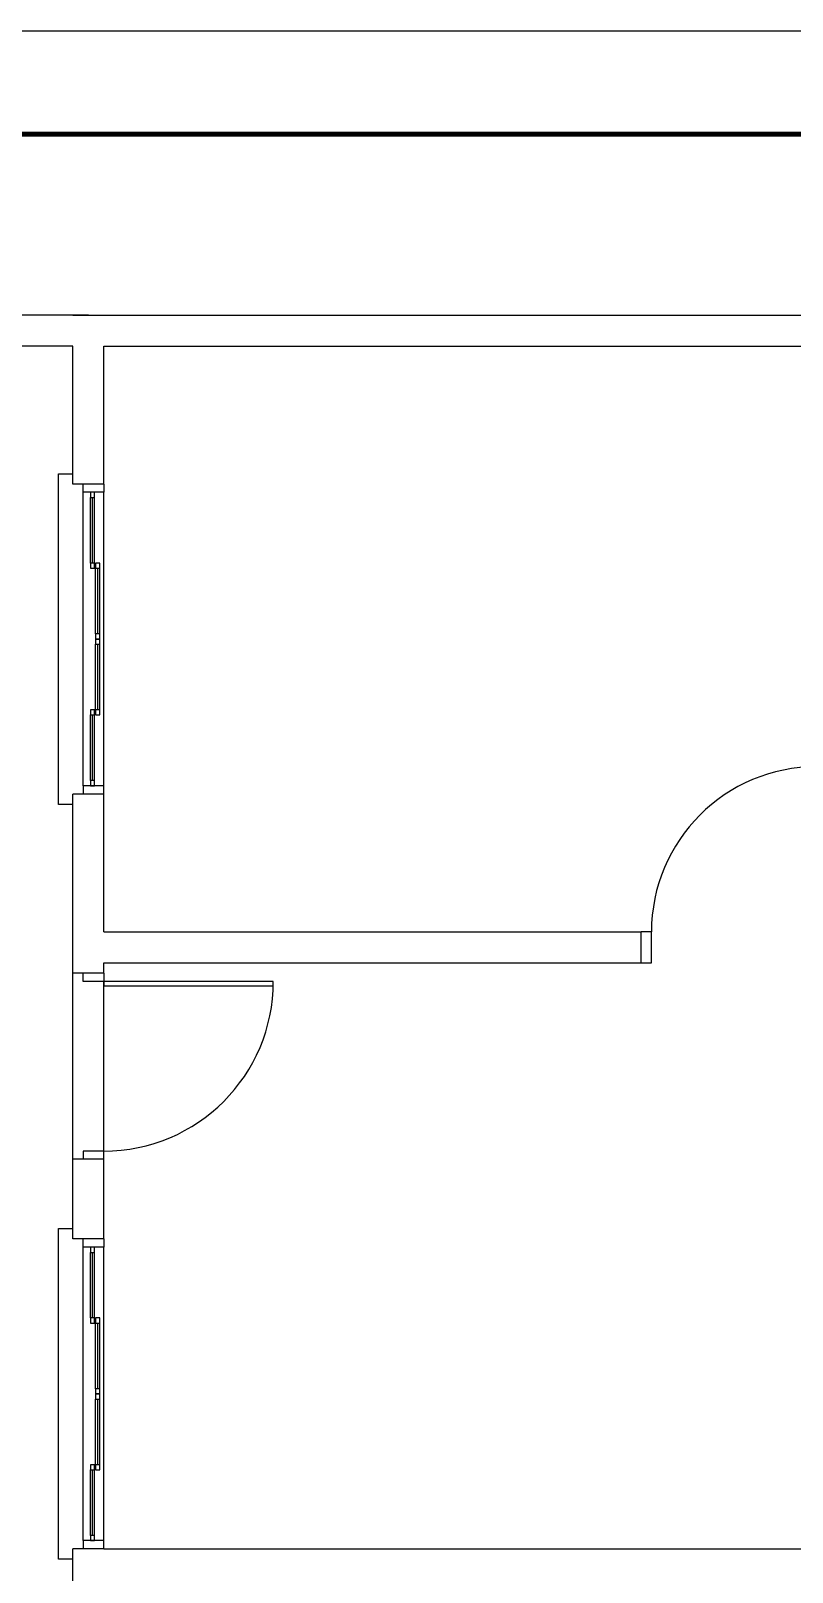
# Model space of a CAD drawing. Extents: x 241 to 398, y 106 to 179.
# Drawn here: x 246.99 to 250.68, y 132.83 to 140.29 of the extents above; entities that cross this region are included whole.
import ezdxf

# ---------------------------------------------------------------- set-up
doc = ezdxf.new("R2010")
doc.units = 0
doc.layers.get('0').update_dxf_attribs({"linetype": 'CONTINUOUS'})
doc.layers.add('ALVVISTA', color=8, linetype='CONTINUOUS')

msp = doc.modelspace()

# ---------------------------------------------------------------- linework, layer by layer
msp.add_line((241.524, 140.2921), (279.1371, 140.2921))
at = {"const_width": 0.0236}
msp.add_lwpolyline([(242.024, 139.7921), (278.6371, 139.7921), (278.6371, 106.0821), (242.024, 106.0821)], close=True, dxfattribs=at)
at = {"layer": 'ALVVISTA'}
for p, q in [((247.2702, 138.9169, -3.35), (245.9952, 138.9169, -3.35)), ((247.1952, 138.9169, -3.35), (250.9702, 138.9169, -3.35)), ((247.1952, 138.7669, -3.35), (245.9952, 138.7669, -3.35)), ((247.1952, 138.0994, -3.35), (247.1952, 138.7669, -3.35)), ((247.3452, 138.7669, -3.35), (250.8952, 138.7669, -3.35)), ((247.3452, 138.0994, -3.35), (247.3452, 138.7669, -3.35)), ((247.1252, 136.5494, -3.35), (247.1252, 138.1494, -3.35)), ((247.1252, 138.1494, -3.35), (247.1952, 138.1494, -3.35)), ((247.3452, 138.0994, -3.35), (247.1952, 138.0994, -3.35)), ((247.2452, 138.0594, -3.35), (247.2452, 138.0994, -3.35)), ((247.2452, 136.6394, -3.35), (247.2452, 138.0594, -3.35)), ((247.3452, 138.0594, -3.35), (247.2452, 138.0594, -3.35)), ((247.2802, 138.0594, -3.35), (247.2802, 138.0344, -3.35)), ((247.3002, 138.0594, -3.35), (247.2802, 138.0594, -3.35)), ((247.3002, 138.0344, -3.35), (247.3002, 138.0594, -3.35)), ((247.3452, 138.0994, -3.35), (247.3452, 138.0594, -3.35)), ((247.3452, 136.6394, -3.35), (247.3452, 138.0594, -3.35)), ((247.2802, 137.7169, -3.35), (247.2802, 138.0344, -3.35)), ((247.2802, 138.0344, -3.35), (247.3002, 138.0344, -3.35)), ((247.2902, 137.7169, -3.35), (247.2902, 138.0344, -3.35)), ((247.3002, 137.7169, -3.35), (247.3002, 138.0344, -3.35)), ((247.3002, 137.7169, -3.35), (247.2802, 137.7169, -3.35)), ((247.2802, 137.7169, -3.35), (247.2802, 137.6919, -3.35)), ((247.2802, 137.6919, -3.35), (247.3002, 137.6919, -3.35)), ((247.3002, 137.6919, -3.35), (247.3002, 137.7169, -3.35)), ((247.3052, 137.7169, -3.35), (247.3052, 137.6919, -3.35)), ((247.3252, 137.7169, -3.35), (247.3052, 137.7169, -3.35)), ((247.3052, 137.3744, -3.35), (247.3052, 137.6919, -3.35)), ((247.3052, 137.6919, -3.35), (247.3252, 137.6919, -3.35)), ((247.3152, 137.3744, -3.35), (247.3152, 137.6919, -3.35)), ((247.3252, 137.6919, -3.35), (247.3252, 137.7169, -3.35)), ((247.3252, 137.3744, -3.35), (247.3252, 137.6919, -3.35)), ((247.3252, 137.3744, -3.35), (247.3052, 137.3744, -3.35)), ((247.3052, 137.3744, -3.35), (247.3052, 137.3494, -3.35)), ((247.3252, 137.3494, -3.35), (247.3252, 137.3744, -3.35)), ((247.3052, 137.3494, -3.35), (247.3252, 137.3494, -3.35)), ((247.3052, 137.3494, -3.35), (247.3052, 137.3244, -3.35)), ((247.3252, 137.3494, -3.35), (247.3052, 137.3494, -3.35)), ((247.3052, 137.0069, -3.35), (247.3052, 137.3244, -3.35)), ((247.3052, 137.3244, -3.35), (247.3252, 137.3244, -3.35)), ((247.3152, 137.0069, -3.35), (247.3152, 137.3244, -3.35)), ((247.3252, 137.3244, -3.35), (247.3252, 137.3494, -3.35)), ((247.3252, 137.0069, -3.35), (247.3252, 137.3244, -3.35)), ((247.2802, 137.0069, -3.35), (247.2802, 136.9819, -3.35)), ((247.3002, 137.0069, -3.35), (247.2802, 137.0069, -3.35)), ((247.3002, 136.9819, -3.35), (247.3002, 137.0069, -3.35)), ((247.3252, 137.0069, -3.35), (247.3052, 137.0069, -3.35)), ((247.3052, 137.0069, -3.35), (247.3052, 136.9819, -3.35)), ((247.3252, 136.9819, -3.35), (247.3252, 137.0069, -3.35)), ((247.2802, 136.6644, -3.35), (247.2802, 136.9819, -3.35)), ((247.2802, 136.9819, -3.35), (247.3002, 136.9819, -3.35)), ((247.2902, 136.6644, -3.35), (247.2902, 136.9819, -3.35)), ((247.3002, 136.6644, -3.35), (247.3002, 136.9819, -3.35)), ((247.3052, 136.9819, -3.35), (247.3252, 136.9819, -3.35)), ((247.3452, 136.6394, -3.35), (247.2452, 136.6394, -3.35)), ((247.2452, 136.6394, -3.35), (247.2452, 136.5994, -3.35)), ((247.3002, 136.6644, -3.35), (247.2802, 136.6644, -3.35)), ((247.2802, 136.6644, -3.35), (247.2802, 136.6394, -3.35)), ((247.2802, 136.6394, -3.35), (247.3002, 136.6394, -3.35)), ((247.3002, 136.6394, -3.35), (247.3002, 136.6644, -3.35)), ((247.3452, 136.5994, -3.35), (247.3452, 136.6394, -3.35)), ((247.1952, 135.8569, -3.35), (247.1952, 136.5994, -3.35)), ((247.3452, 136.5994, -3.35), (247.1952, 136.5994, -3.35)), ((247.3452, 135.9319, -3.35), (247.3452, 136.5994, -3.35)), ((247.1952, 136.5494, -3.35), (247.1252, 136.5494, -3.35)), ((247.3452, 135.9319, -3.35), (249.9452, 135.9319, -3.35)), ((249.9452, 135.7819, -3.35), (249.9452, 135.9319, -3.35)), ((249.9952, 135.9319, -3.35), (249.9452, 135.9319, -3.35)), ((249.9952, 135.7819, -3.35), (249.9952, 135.9319, -3.35)), ((247.1952, 135.7319, -3.35), (247.1952, 135.8569, -3.35)), ((247.3452, 135.7319, -3.35), (247.1952, 135.7319, -3.35)), ((247.1952, 134.8319, -3.35), (247.1952, 135.7319, -3.35)), ((247.1952, 135.7319, -3.35), (247.1952, 135.7319, -3.35)), ((247.2452, 135.6919, -3.35), (247.2452, 135.7319, -3.35)), ((247.3452, 135.7819, -3.35), (249.9452, 135.7819, -3.35)), ((247.3452, 135.7319, -3.35), (247.3452, 135.7819, -3.35)), ((247.3452, 135.7319, -3.35), (247.3452, 135.6919, -3.35)), ((249.9452, 135.7819, -3.35), (249.9952, 135.7819, -3.35)), ((247.3452, 135.6919, -3.35), (247.2452, 135.6919, -3.35)), ((247.3452, 134.8719, -3.35), (247.3452, 135.6919, -3.35)), ((248.1652, 135.6919, -3.35), (247.3452, 135.6919, -3.35)), ((247.3452, 135.6919, -3.35), (247.3452, 135.6719, -3.35)), ((247.3452, 135.6719, -3.35), (248.1652, 135.6719, -3.35)), ((248.1652, 135.6719, -3.35), (248.1652, 135.6919, -3.35)), ((247.3452, 134.8719, -3.35), (247.2452, 134.8719, -3.35)), ((247.2452, 134.8719, -3.35), (247.2452, 134.8319, -3.35)), ((247.3452, 134.8319, -3.35), (247.3452, 134.8719, -3.35)), ((247.1952, 134.4469, -3.35), (247.1952, 134.8319, -3.35)), ((247.3452, 134.8319, -3.35), (247.1952, 134.8319, -3.35)), ((247.1952, 134.8319, -3.35), (247.1952, 134.8319, -3.35)), ((247.3452, 134.4469, -3.35), (247.3452, 134.8319, -3.35)), ((247.1252, 132.8969, -3.35), (247.1252, 134.4969, -3.35)), ((247.1252, 134.4969, -3.35), (247.1952, 134.4969, -3.35)), ((247.3452, 134.4469, -3.35), (247.1952, 134.4469, -3.35)), ((247.2452, 134.4069, -3.35), (247.2452, 134.4469, -3.35)), ((247.2452, 132.9869, -3.35), (247.2452, 134.4069, -3.35)), ((247.3452, 134.4069, -3.35), (247.2452, 134.4069, -3.35)), ((247.2802, 134.4069, -3.35), (247.2802, 134.3819, -3.35)), ((247.3002, 134.4069, -3.35), (247.2802, 134.4069, -3.35)), ((247.3002, 134.3819, -3.35), (247.3002, 134.4069, -3.35)), ((247.3452, 134.4469, -3.35), (247.3452, 134.4069, -3.35)), ((247.3452, 132.9869, -3.35), (247.3452, 134.4069, -3.35)), ((247.2802, 134.0644, -3.35), (247.2802, 134.3819, -3.35)), ((247.2802, 134.3819, -3.35), (247.3002, 134.3819, -3.35)), ((247.2902, 134.0644, -3.35), (247.2902, 134.3819, -3.35)), ((247.3002, 134.0644, -3.35), (247.3002, 134.3819, -3.35)), ((247.3002, 134.0644, -3.35), (247.2802, 134.0644, -3.35)), ((247.2802, 134.0644, -3.35), (247.2802, 134.0394, -3.35)), ((247.2802, 134.0394, -3.35), (247.3002, 134.0394, -3.35)), ((247.3002, 134.0394, -3.35), (247.3002, 134.0644, -3.35)), ((247.3052, 134.0644, -3.35), (247.3052, 134.0394, -3.35)), ((247.3252, 134.0644, -3.35), (247.3052, 134.0644, -3.35)), ((247.3052, 133.7219, -3.35), (247.3052, 134.0394, -3.35)), ((247.3052, 134.0394, -3.35), (247.3252, 134.0394, -3.35)), ((247.3152, 133.7219, -3.35), (247.3152, 134.0394, -3.35)), ((247.3252, 134.0394, -3.35), (247.3252, 134.0644, -3.35)), ((247.3252, 133.7219, -3.35), (247.3252, 134.0394, -3.35)), ((247.3252, 133.7219, -3.35), (247.3052, 133.7219, -3.35)), ((247.3052, 133.7219, -3.35), (247.3052, 133.6969, -3.35)), ((247.3252, 133.6969, -3.35), (247.3252, 133.7219, -3.35)), ((247.3052, 133.6969, -3.35), (247.3252, 133.6969, -3.35)), ((247.3052, 133.6969, -3.35), (247.3052, 133.6719, -3.35)), ((247.3252, 133.6969, -3.35), (247.3052, 133.6969, -3.35)), ((247.3052, 133.3544, -3.35), (247.3052, 133.6719, -3.35)), ((247.3052, 133.6719, -3.35), (247.3252, 133.6719, -3.35)), ((247.3152, 133.3544, -3.35), (247.3152, 133.6719, -3.35)), ((247.3252, 133.6719, -3.35), (247.3252, 133.6969, -3.35)), ((247.3252, 133.3544, -3.35), (247.3252, 133.6719, -3.35)), ((247.2802, 133.3544, -3.35), (247.2802, 133.3294, -3.35)), ((247.3002, 133.3544, -3.35), (247.2802, 133.3544, -3.35)), ((247.3002, 133.3294, -3.35), (247.3002, 133.3544, -3.35)), ((247.3252, 133.3544, -3.35), (247.3052, 133.3544, -3.35)), ((247.3052, 133.3544, -3.35), (247.3052, 133.3294, -3.35)), ((247.3252, 133.3294, -3.35), (247.3252, 133.3544, -3.35)), ((247.2802, 133.0119, -3.35), (247.2802, 133.3294, -3.35)), ((247.2802, 133.3294, -3.35), (247.3002, 133.3294, -3.35)), ((247.2902, 133.0119, -3.35), (247.2902, 133.3294, -3.35)), ((247.3002, 133.0119, -3.35), (247.3002, 133.3294, -3.35)), ((247.3052, 133.3294, -3.35), (247.3252, 133.3294, -3.35)), ((247.3452, 132.9869, -3.35), (247.2452, 132.9869, -3.35)), ((247.2452, 132.9869, -3.35), (247.2452, 132.9469, -3.35)), ((247.3002, 133.0119, -3.35), (247.2802, 133.0119, -3.35)), ((247.2802, 133.0119, -3.35), (247.2802, 132.9869, -3.35)), ((247.2802, 132.9869, -3.35), (247.3002, 132.9869, -3.35)), ((247.3002, 132.9869, -3.35), (247.3002, 133.0119, -3.35)), ((247.3452, 132.9469, -3.35), (247.3452, 132.9869, -3.35)), ((247.1952, 132.8719, -3.35), (247.1952, 132.9469, -3.35)), ((247.3452, 132.9469, -3.35), (247.1952, 132.9469, -3.35)), ((247.3452, 132.9469, -3.35), (247.3452, 132.9469, -3.35)), ((247.3452, 132.9469, -3.35), (250.8952, 132.9469, -3.35)), ((247.1952, 132.8969, -3.35), (247.1252, 132.8969, -3.35)), ((247.1952, 132.1294, -3.35), (247.1952, 132.8719, -3.35))]:
    msp.add_line(p, q, dxfattribs=at)
for centre, radius, start, end in [((250.7952, 135.9319, -3.35), 0.8, 90, 180), ((247.3452, 135.6919, -3.35), 0.82, 270, 0)]:
    msp.add_arc(centre, radius, start, end, dxfattribs=at)

doc.saveas('drawing.dxf')
